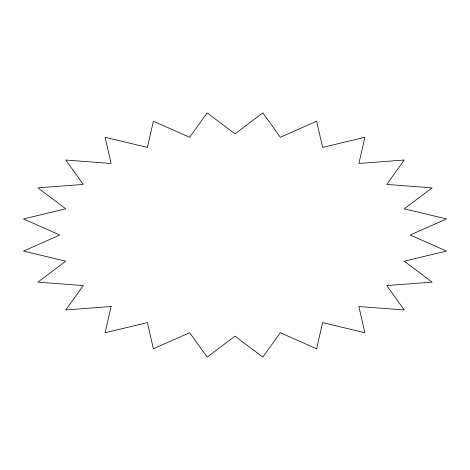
<?xml version="1.0" encoding="UTF-8"?>
<svg xmlns="http://www.w3.org/2000/svg" width="470" height="470" viewBox="0 0 470 470"><rect width="100%" height="100%" fill="white"/><g stroke="black" fill="none" stroke-linecap="round" stroke-linejoin="round"><path stroke-width="0.7" d="M111.108 306.528L105.133 332.713L147.392 322.608L153.367 348.787L189.651 332.713L207.158 357.106L235 336.156L262.842 357.106L280.349 332.713L316.633 348.787L322.608 322.608L364.867 332.713L358.892 306.528L404.241 309.977L386.74 285.578L432.089 282.129L404.241 261.179L446.5 251.074L410.21 235L446.5 218.926L404.241 208.821L432.089 187.871L386.74 184.422L404.241 160.023L358.892 163.472L364.867 137.287L322.608 147.392L316.633 121.213L280.349 137.287L262.842 112.894L235 133.844L207.158 112.894L189.651 137.287L153.367 121.213L147.392 147.392L105.133 137.287L111.108 163.472L65.759 160.023L83.261 184.422L37.911 187.871L65.759 208.821L23.5 218.926L59.79 235L23.5 251.074L65.759 261.179L37.911 282.129L83.261 285.578L65.759 309.977L111.108 306.528"/></g></svg>
